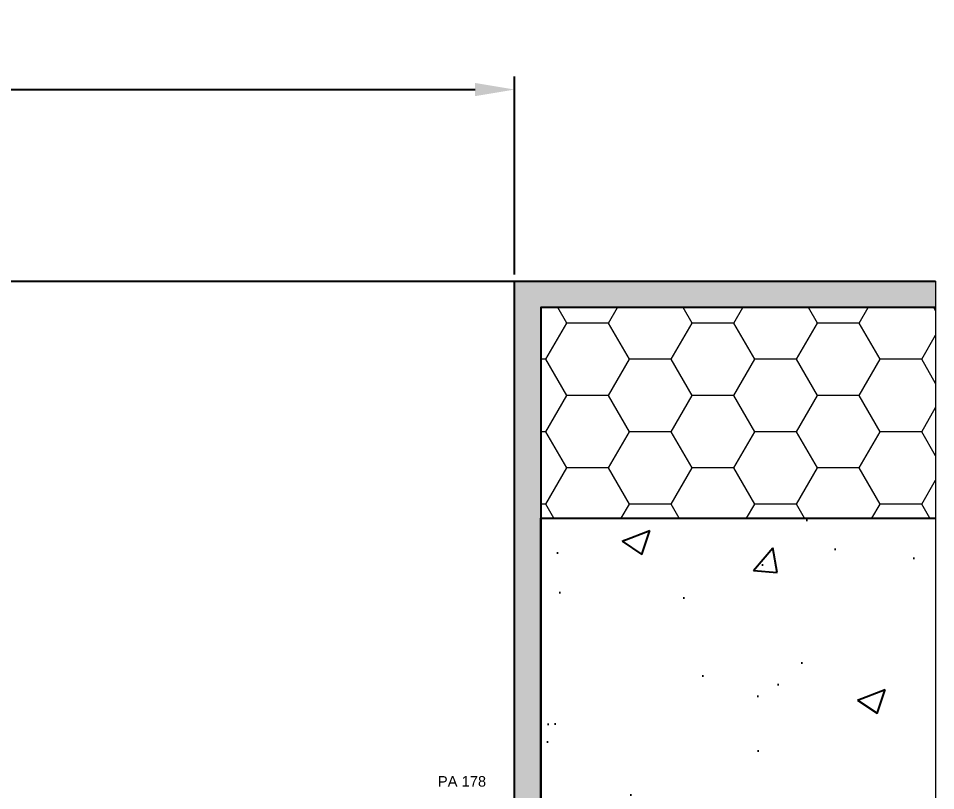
# Model space of a CAD drawing. Header units: millimetres. Extents: x -20000 to 230000, y -17405 to 25402.
# Drawn here: x 25168.9 to 25517.5, y -5775.6 to -5482.2 of the extents above; entities that cross this region are included whole.
import ezdxf
from ezdxf.enums import TextEntityAlignment as Align

# ---------------------------------------------------------------- set-up
doc = ezdxf.new("R2010")
doc.units = ezdxf.units.MM
doc.header["$PDMODE"] = 35
doc.header["$PDSIZE"] = 0.5
doc.layers.get('0').update_dxf_attribs({"lineweight": 13})
doc.layers.get('Defpoints').update_dxf_attribs({"true_color": 0xc2a584})
doc.layers.add('0 - Invisible', color=43, linetype='Continuous', lineweight=0, plot=False)
for name, color, linetype, lineweight in [('1 - BETON', 251, 'Continuous', 25), ('1 - Cotation', 32, 'Continuous', 13), ('1 - Isolant', 132, 'Continuous', 13)]:
    doc.layers.add(name, color=color, linetype=linetype, lineweight=lineweight)
doc.styles.get("Standard").update_dxf_attribs({"font": 'ARIALUNI.TTF'})
doc.styles.add('Texte Poralu', font='tahomabd.ttf')
doc.dimstyles.new('100 - 1000', dxfattribs={"dimtxt": 15, "dimasz": 15, "dimexe": 5, "dimexo": 2.5, "dimgap": 8, "dimtad": 1, "dimdec": 1, "dimtxsty": 'Texte Poralu', "dimcen": 10, "dimazin": 0, "dimtfac": 1, "dimtdec": 1, "dimtmove": 0, "dimatfit": 3, "dimfxl": 1, "dimarcsym": 0})
doc.dimstyles.new('30 - 1000', dxfattribs={"dimtxt": 10, "dimasz": 10, "dimexe": 5, "dimexo": 2.5, "dimgap": 5, "dimtad": 1, "dimdec": 1, "dimtxsty": 'Texte Poralu', "dimcen": 5, "dimazin": 0, "dimtfac": 1, "dimtdec": 1, "dimtmove": 0, "dimatfit": 3, "dimfxl": 1, "dimarcsym": 0})

# ---------------------------------------------------------------- blocks, each defined once
blk = doc.blocks.new('*U442')
at = {"layer": '1 - Isolant'}
h = blk.add_hatch(dxfattribs=at)
h.set_pattern_fill('HONEY', color=256, scale=5, style=0)
h.set_pattern_definition([(0, (110.0000906813141, 79.99999999999812), (23.8125, 13.748153225), [15.875, -31.75]), (120, (110.0000906813141, 79.99999999999812), (-23.81249994797095, 13.74815331511695), [15.87499999999995, -31.7499999999999]), (59.99999999999999, (110.0000906813141, 79.99999999999812), (5.202904551637744e-08, 27.49630654011694), [-31.75, 15.875])])
h.paths.add_polyline_path([(-149.9999933903616, 0), (1.818989403545856e-12, -9.094947017729282e-13), (9.237055564881302e-13, 79.99999999999818), (-149.9999933903625, 79.99999999999906)])
at = {"layer": '0 - Invisible'}
blk.add_lwpolyline([(-149.9999933903625, 79.99999999999906), (-149.9999933903616, 0)], dxfattribs=at)
at = {"layer": '1 - Isolant'}
blk.add_lwpolyline([(-149.9999933903616, 0), (0, 0), (0, 0), (1.818989403545856e-12, -9.094947017729282e-13), (9.237055564881302e-13, 79.99999999999818), (-149.9999933903625, 79.99999999999906)], dxfattribs=at)
blk = doc.blocks.new('*U470')
for tag, p in [('PA1', (-319.999915530876, 123)), ('PA2', (319.9999155310297, 123))]:
    blk.add_attdef(tag, text='', height=4).set_placement(p, align=Align.MIDDLE_CENTER)
blk = doc.blocks.new('*D712')
at = {"layer": '1 - Cotation', "color": 0, "lineweight": -2, "transparency": 16777216}
for p, q in [((24677.49986391538, -5579.571583746916), (24677.49986391538, -5504.256610030598)), ((25357.49999169959, -5579.571921230534), (25357.49999169959, -5504.256610030598)), ((24692.49986391538, -5509.256610030598), (25342.49999169959, -5509.256610030598))]:
    blk.add_line(p, q, dxfattribs=at)
at = {"layer": '1 - Cotation', "color": 0, "transparency": 16777216}
for points in [[(24692.49986391538, -5506.756610030598), (24692.49986391538, -5511.756610030598), (24677.49986391538, -5509.256610030598)], [(25342.49999169959, -5506.756610030598), (25342.49999169959, -5511.756610030598), (25357.49999169959, -5509.256610030598)]]:
    blk.add_solid(points, dxfattribs=at)
at = {"layer": 'Defpoints', "color": 0, "transparency": 16777216}
for p in [(25357.49999169959, -5509.256610030598), (24677.49986391538, -5582.071583746916), (25357.49999169959, -5582.071921230534)]:
    blk.add_point(p, dxfattribs=at)
at = {"layer": '1 - Cotation', "color": 0, "transparency": 16777216, "insert": (25017.49992780748, -5493.756610030598), "char_height": 15, "attachment_point": 5, "style": 'Texte Poralu'}
blk.add_mtext('L', dxfattribs=at)
blk = doc.blocks.new('*U435')
at = {"layer": '1 - BETON'}
h = blk.add_hatch(dxfattribs=at)
h.set_pattern_fill('CONCRETE', color=256, scale=15, style=0, pattern_type=2)
h.set_pattern_definition([(49.99999999999999, (-49.99996146718152, -20.00000000000003), (107.589027390113, -9.412820247389266), [11.25, -123.75]), (355, (-49.99996146718152, -20.00000000000003), (-20.81270004195, 112.8288200550018), [9, -99]), (100.4514, (-41.03420946718152, -20.78440100000003), (86.77640725710323, 103.415931309143), [9.5610285, -105.1713168]), (46.18420000000002, (-49.99996146718152, 9.999999999999977), (160.0861572938467, -24.82785214935271), [16.87499999999996, -185.6249999999997]), (96.6356, (-36.65944971718152, 7.931003949999974), (140.1994058323055, 146.1176806350663), [14.3415432, -157.75695]), (351.1842, (-49.99996146718152, 9.999999999999977), (140.1992917700441, 146.1177901387987), [13.5, -148.5]), (21, (-34.99996146718152, 2.499999999999975), (89.53605781776925, -60.39283359980082), [11.25, -123.75]), (326.0000000000001, (-34.99996146718152, 2.499999999999975), (36.49729978823726, 108.772506757028), [9, -99]), (71.4514, (-27.53862651718151, -2.532740900000025), (126.0333942872235, 48.37957450649286), [9.5610285, -105.1713168]), (37.50000000000001, (-49.99996146718152, -20.00000000000003), (1.8239782975936, 49.93407807469672), [0, -97.8, 0, -100.5, 0, -99.375]), (7.499999999999999, (-49.99996146718152, -20.00000000000003), (39.46043061632229, 59.16175678235403), [0, -57.3, 0, -95.55, 0, -37.875]), (327.5, (-83.44996146718152, -20.00000000000003), (80.07336542586135, -3.383230760156963), [0, -37.5, 0, -117, 0, -155.25]), (317.5, (-98.44996146718152, -20.00000000000003), (87.47792540135794, 15.01574734984766), [0, -48.75, 0, -77.69999999999999, 0, -110.25])])
h.paths.add_polyline_path([(150.0000385328185, 179.9999999999999), (150.0000385328185, 0), (0, 0), (0, 180)])
at = {"layer": '0 - Invisible'}
blk.add_lwpolyline([(150.0000385328185, 179.9999999999999), (150.0000385328185, 0)], dxfattribs=at)
at = {"layer": '1 - BETON'}
blk.add_lwpolyline([(150.0000385328185, 0), (0, 0), (0, 180), (150.0000385328185, 179.9999999999999)], dxfattribs=at)
blk = doc.blocks.new('*U498')
at = {"layer": '1 - BETON'}
h = blk.add_hatch(dxfattribs=at)
h.set_pattern_fill('AR-SAND', color=256, scale=0.1)
h.set_pattern_definition([(37.50000000000001, (49.99994055178092, -59.99999524586235), (-0.1600031295984046, 4.894132373293424), [0, -3.860800000000001, 0, -4.318000000000001, 0, -4.1275]), (7.499999999999999, (49.99994055178092, -59.99999524586235), (4.495232831380027, 7.168251005683543), [0, -2.0828, 0, -3.4798, 0, -1.3335]), (327.5, (46.87574055178092, -59.99999524586235), (7.90992370241458, 0.01437184678545762), [0, -1.27, 0, -4.572, 0, -5.969]), (317.5, (46.87574055178092, -59.99999524586235), (7.635564524722972, 2.229293232572163), [0, -0.635, 0, -2.9972, 0, -3.429])])
h.paths.add_polyline_path([(-150.0000594482191, 10), (-150.0000594482191, 0), (0, 0), (0, -259.9999952458624), (10, -259.9999952458624), (10, 10)])
at = {"layer": '0 - Invisible'}
blk.add_lwpolyline([(-150.0000594482191, 10), (-150.0000594482191, 0)], dxfattribs=at)
at = {"layer": '1 - BETON'}
blk.add_lwpolyline([(-150.0000594482191, 0), (0, 0), (0, -259.9999952458624), (10, -259.9999952458624), (10, 10), (-150.0000594482191, 10)], dxfattribs=at)
blk = doc.blocks.new('*D739')
at = {"layer": 'Defpoints', "color": 0, "lineweight": -2, "transparency": 16777216}
blk.add_line((25420.00000000012, -3505.6683587772), (25455.99227669589, -3505.6683587772), dxfattribs=at)
at = {"layer": 'Defpoints', "color": 0, "transparency": 16777216}
for p in [(25417.50000000012, -3505.6683587772), (25417.50000000012, -3505.6683587772), (20000, -6005.668358777197)]:
    blk.add_point(p, dxfattribs=at)
at = {"layer": 'Defpoints', "color": 0, "transparency": 16777216, "insert": (25439.246138348, -3495.463523317159), "char_height": 10, "attachment_point": 5, "style": 'Texte Poralu'}
blk.add_mtext('2500', dxfattribs=at)

msp = doc.modelspace()

# ---------------------------------------------------------------- linework, layer by layer
at = {"layer": 'Defpoints', "ltscale": 2}
msp.add_line((24677.49986391538, -5582.071583746916), (25357.49999169959, -5582.071921230534), dxfattribs=at)

# ---------------------------------------------------------------- block references
at = {"xscale": -1}
for name, p, rotation in [('*U498', (25367.49999184146, -5592.071921088656), 8.128960704567589e-07), ('*U442', (25367.50002058561, -5672.071593255383), 359.9999598587287)]:
    msp.add_blockref(name, p, dxfattribs=dict(at, rotation=rotation))
msp.add_blockref('*U435', (25367.49997544319, -5852.071593255383))
ref = msp.add_blockref('*U470', (25017.4999995112, -5895.071593255387))
ref.add_attrib('PA2', 'PA 178', dxfattribs={"height": 4}).set_placement((25337.49991504222, -5772.071593255387), align=Align.MIDDLE_CENTER)

# ---------------------------------------------------------------- dimensions: what is measured, and where the dimension line sits
at = {"layer": '1 - Cotation'}
dim = msp.add_linear_dim(base=(25357.49999169959, -5509.256610030598), p1=(24677.49986391538, -5582.071583746916), p2=(25357.49999169959, -5582.071921230534), text='L', dimstyle='100 - 1000', dxfattribs=at)
dim.commit()
dim.dimension.update_dxf_attribs({"geometry": '*D712', "text_midpoint": (25017.49992780748, -5493.756610030598)})
at = {"layer": 'Defpoints'}
dim = msp.add_ordinate_dim(feature_location=(25417.50000000012, -3505.6683587772), offset=(0, 0), dtype=0, origin=(20000, -6005.668358777197), dimstyle='30 - 1000', dxfattribs=at)
dim.commit()
dim.dimension.update_dxf_attribs({"geometry": '*D739', "text_midpoint": (25439.246138348, -3495.463523317159)})

doc.saveas('drawing.dxf')
